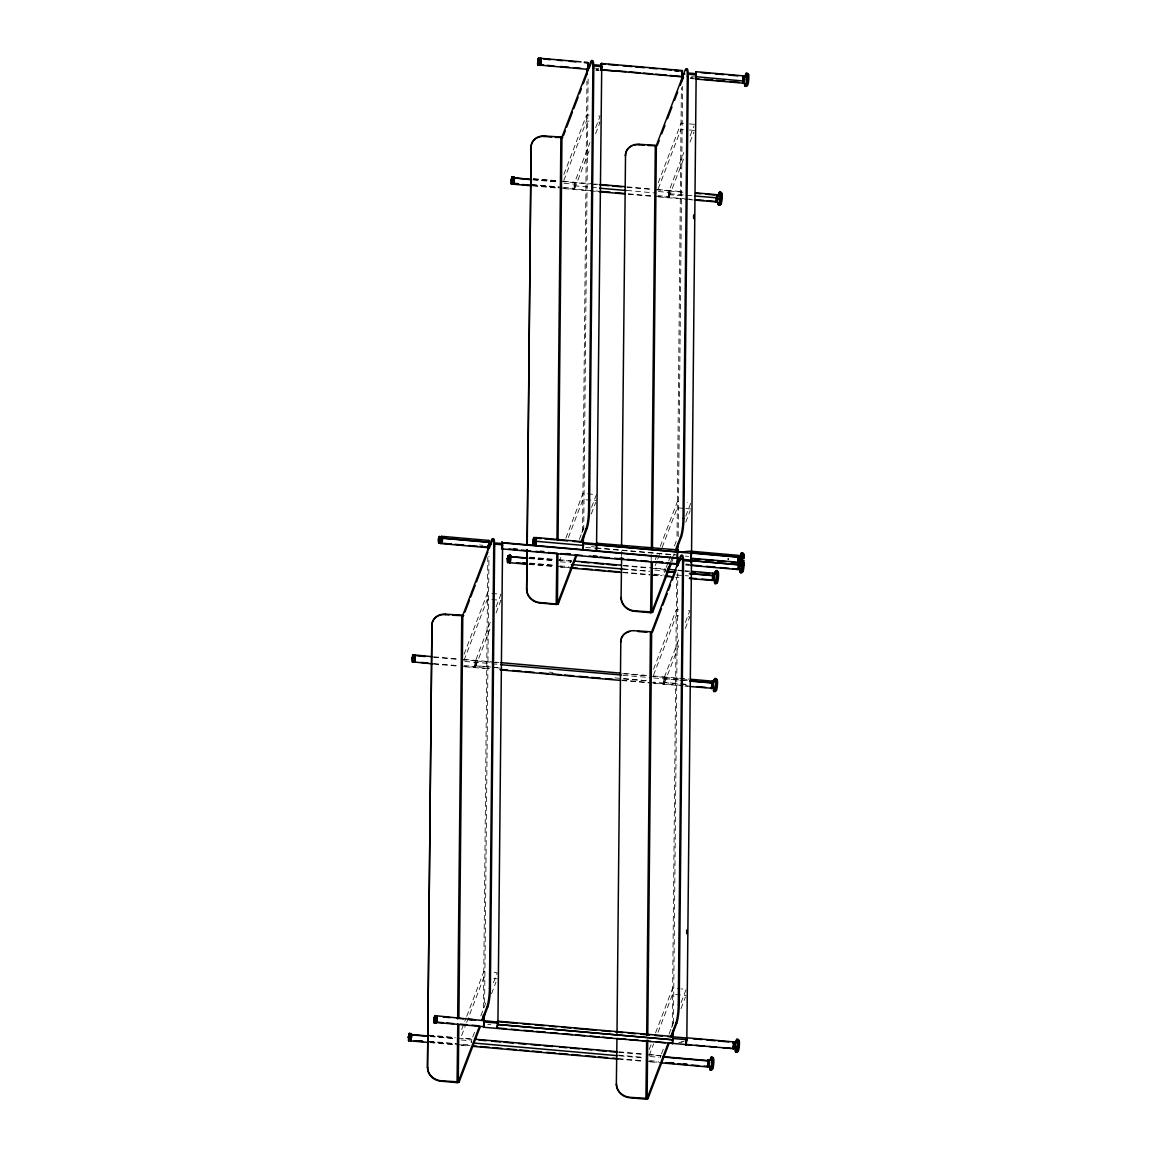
<?xml version="1.0" encoding="UTF-8"?>
<svg xmlns="http://www.w3.org/2000/svg" width="1157" height="1157" viewBox="0 0 1157 1157"><rect width="100%" height="100%" fill="white"/><g stroke="black" fill="none" stroke-linecap="round" stroke-linejoin="round"><path stroke-width="0.75" stroke-dasharray="5 3.75" d="M483.438 1007.819L487.806 557.529M484.624 1002.931L488.963 556.257M582.564 531.439L586.932 81.164M583.721 530.166L588.118 78.083M621.468 556.416L621.54 549.199M651.145 559.684L651.377 552.207M664.856 680.157L664.552 676.975L663.916 684.221L664.248 677.539L679.694 637.276M672.275 1026.158L676.628 577.676M677.033 536.11L681.386 87.628M673.446 1023.077L677.814 572.802M678.176 536.631L682.543 86.356M474.934 663.525C476.901 653.589 475.165 675.399 474.876 664.017M563.517 187.376L574.754 188.36L574.855 182.256L574.451 189.329L574.523 182.893L589.983 142.557M669.585 193.711L669.353 190.529L668.717 197.789L669.281 190.529L668.645 197.789L668.963 191.122L683.787 152.478M668.732 197.355L669.267 190.992L668.5 194.578M476.004 663.597C475.31 652.866 473.893 676.281 475.961 664.089M727.927 558.253L727.912 559.67M574.103 185.785L574.32 189.517L575.058 182.473M574.827 182.285L574.277 189.083L574.87 182.719L589.26 183.977M663.843 680.128L663.728 682.326L678.913 683.657M471.203 1042.558L471.449 1040.678M664.783 572.657L665.275 569.707L664.812 572.382M728.534 558.368L728.303 559.742M664.711 681.083L663.988 683.787M475.917 664.566L475.614 666.533L464.376 665.55M471.232 1042.24L471.42 1040.881M669.498 194.665L669.194 196.632L657.943 195.649M663.858 679.448L664.682 677.033L664.465 683.078L653.228 682.095M570.603 562.504L571.254 560.798L570.632 562.36M660.3 1057.223L660.965 1055.517L649.149 1054.475M660.3 1057.281L660.965 1055.517M563.864 174.461L586.613 114.89L593.353 115.483M563.806 180.55L586.556 120.979L589.925 121.268M595.681 127.66L600.093 116.076L595.045 115.628M574.754 188.36L589.925 148.631M595.609 133.749L600.035 122.165L596.665 121.861M464.073 654.298L487.459 593.064L500.952 594.25L495.89 607.483M464.015 660.387L487.401 599.152L500.894 600.338L495.832 613.572M490.206 622.379L475.672 660.445L476.048 662.411M658.29 182.748L681.039 123.163L687.779 123.756M475.614 666.533L490.149 628.468M658.232 188.822L680.981 129.251L687.721 129.844M690.107 135.933L693.896 125.997M669.194 196.632L684.351 156.918M690.049 142.022L693.838 132.086M565.874 538.106L582.94 493.432L596.419 494.618L591.372 507.851M559.496 560.74L560.755 557.443M568.347 537.571L582.882 499.52L596.361 500.692M579.368 539.292L581.262 534.332M581.884 532.668L584.415 526.059M591.314 513.939L595.739 502.355M461.672 1029.528L466.083 1017.943M466.719 1016.28L483.785 971.605L487.155 971.894M461.6 1035.602L466.025 1024.032M466.661 1022.369L483.727 977.694L487.097 977.983M474.529 1032.362L471.998 1038.986L461.99 1038.075M480.849 1015.817L485.897 1002.569M493.475 982.712L497.279 972.777L493.894 972.487M655.252 559.626L657.769 553.003M660.3 546.379L677.366 501.704L680.735 501.993M491.523 993.762L495.948 982.177M655.18 565.715L657.089 560.74M657.711 559.091L661.5 549.156M662.137 547.507L677.308 507.793L684.047 508.386M666.201 567.422L668.11 562.461M668.732 560.812L671.262 554.189M674.43 545.916L676.946 539.292M685.797 516.123L690.859 502.89L687.475 502.586M670.568 561.926L672.463 556.965M685.739 522.212L690.165 510.627M672.26 558.498L674.169 553.48M671.884 561.912L673.793 556.907M653.56 669.18L676.31 609.609L683.064 610.202M653.503 675.269L676.252 615.698L683.006 616.291M685.378 622.379L689.803 610.795L684.742 610.346M664.465 683.078L679.636 643.35M685.32 628.468L689.746 616.883L684.684 616.435M649.265 1049.385L651.16 1044.409M655.585 1032.825L672.636 988.15L679.39 988.743M649.207 1055.459L653.618 1043.874M658.044 1032.29L672.579 994.239L686.072 995.41M661.486 1053.868L664.017 1047.244M669.064 1034.011L670.959 1029.05M671.595 1027.387L674.126 1020.778M681.083 1002.569L686.13 989.336L681.068 988.888M681.01 1008.658L685.436 997.074M490.062 662.166L475.773 660.922L474.92 666.663L474.876 665.608L490.814 667.01M491.855 662.325L499 662.947M621.859 680.056L648.658 682.399M618.243 1058.612L643.321 1060.795M595.465 68.263L598.834 68.567M691.582 76.68L694.952 76.984M596.057 69.333L598.299 69.536M690.483 77.62L692.725 77.808M596.622 69.912L598.863 70.114M691.047 78.184L693.303 78.387M595.768 70.259L599.138 70.548M690.194 78.531L693.578 78.835M689.471 123.9L694.533 124.349M689.413 129.989L694.475 130.437M533.449 178.641L557.934 180.781M563.575 181.287L592.818 183.862M594.611 184.021L598.212 184.339M626.993 186.855L652.172 189.068M657.552 189.502L683.353 191.787M533.391 179.089L557.862 181.23M561.116 181.461L574.61 182.632M591.053 184.137L598.241 184.773M627.022 187.289L652.201 189.502M655.542 189.734L669.035 190.919M669.267 190.992L683.266 192.221M533.015 179.523L558.31 181.736M532.943 179.856L558.238 182.068M563.965 183.254L575.203 184.238M658.391 191.527L669.628 192.51M669.513 193.769L693.188 195.779M574.046 185.756L598.748 187.94M626.834 190.384L656.048 193.132M668.428 194.636L683.671 195.909M531.902 184.556L560.567 187.072M531.815 184.889L558.802 187.26M532.827 185.453L559.062 187.752M561.058 187.955L599.471 191.295M628.237 193.812L651.622 195.866M655.484 196.227L684.467 198.744M686.217 198.888L693.217 199.51M532.755 185.901L558.99 188.201M564.095 188.62L599.5 191.729M628.28 194.246L655.267 196.618M658.535 196.892L687.88 199.481M689.63 199.64L693.115 199.944M685.739 508.53L690.787 508.964M591.415 546.639L594.423 546.899M595.942 547.883L676.888 554.97M595.869 548.085L675.052 555.027M585.746 547.377L595.869 548.273M685.233 556.098L688.603 556.401M479.533 544.99L482.903 545.294M685.754 564.052L690.252 564.457M686.332 564.63L688.574 564.833M685.479 564.978L690.541 565.426L687.099 565.093M529.689 557.168L554.174 559.308M559.453 559.757L571.153 560.798M623.305 565.383L652.085 567.899M655.556 568.188L665.68 569.07M677.93 570.141L683.165 570.603M684.915 570.763L690.165 571.211M529.732 557.616L554.217 559.757M557.443 559.988L570.936 561.174M623.348 565.816L648.527 568.015M651.868 568.261L665.362 569.446M677.843 570.589L683.093 571.037M684.828 571.196L688.328 571.5M529.356 558.195L554.651 560.407M529.27 558.513L554.565 560.726M560.292 561.796L569.273 562.577M654.717 570.068L663.713 570.849M623.146 568.926L649.612 571.254M622.466 569.013L648.86 571.327M676.512 575.029L688.386 575.897M529.892 563.097L553.509 565.166M529.819 563.401L553.422 565.469M559.843 565.903L568.839 566.699M654.269 574.176L663.265 574.971M529.125 563.965L553.61 566.106M557.37 566.482L569.186 567.523M622.77 572.18L649.757 574.537M651.81 574.754L661.92 575.651M529.168 564.414L553.653 566.554M560.422 567.161L570.546 568.044M622.813 572.614L649.786 574.971M653.17 575.289L661.602 576.027M675.457 577.242L678.957 577.545M433.687 656.814L458.982 659.042M463.971 659.389L493.562 662.006M495.355 662.166L498.927 662.484M624.202 673.461L651.029 675.804M653.286 676.006L689.124 679.13M433.644 657.263L458.939 659.476M461.961 659.635L475.455 660.806M622.466 673.764L647.558 675.963M650.827 676.18L664.306 677.351M664.566 677.423L689.051 679.564M664.913 678.624L688.516 680.692M464.81 661.428L490.221 663.525M491.913 663.901L499.072 664.306M623.001 675.384L651.42 677.655M653.662 677.973L688.429 680.938M492.593 667.155L499.665 667.777M549.271 672.13L552.815 672.434M614.815 677.872L621.902 678.494M623.666 678.638L648.47 680.822M680.591 683.801L687.345 684.394M474.789 665.825L494.285 667.531M496.049 667.69L499.593 668.008M623.594 678.87L650.162 681.198M663.655 682.572L687.258 684.64M433.687 663.612L458.186 665.68M461.903 666.114L489.411 668.457M650.755 682.673L688.473 685.927M433.644 664.06L458.129 666.128M464.955 666.794L489.498 668.92M621.916 680.533L650.538 683.035M653.806 683.339L683.151 685.913M684.901 686.058L688.401 686.361M493.837 978.576L497.221 978.865M487.777 1024.422L490.77 1024.683M681.126 1041.358L684.12 1041.618M678.826 1042.399L682.196 1042.688M428.871 1035.168L455.091 1037.467M618.85 1051.829L643.899 1054.027M458.288 1038.162L471.781 1039.348M647.153 1054.707L660.633 1055.893M428.799 1035.631L455.034 1037.916M618.735 1052.292L643.755 1054.49M430.187 1036.151L455.482 1038.379M430.115 1036.498L455.41 1038.711M461.137 1039.969L470.132 1040.75M649.988 1056.515L658.984 1057.296M618.257 1055.126L643.118 1057.339M619.226 1055.777L644.087 1058.004M429.073 1041.3L457.738 1043.816M462.945 1044.279L469.684 1044.872M649.554 1060.622L658.55 1061.417M429.001 1041.647L455.974 1044.004M430.014 1042.139L456.234 1044.438M458.23 1044.655L470.031 1045.697M647.081 1061.2L657.205 1062.083M429.941 1042.602L456.176 1044.887M461.281 1045.335L468.021 1045.928M618.127 1059.074L643.176 1061.258M650.133 1061.88L660.257 1062.762"/><path stroke-width="1.5" d="M428.423 1036.354L411.559 1034.879L411.227 1033.693L410.706 1040.91L411.154 1033.722M536.154 542.257C537.05 530.701 534.896 551.556 536.327 541.302M742.418 557.79L742.432 556.56M412.094 658.275L412.123 659.027L413.063 654.848L412.398 662.296L412.789 654.992L412.181 658.839L412.008 658.044M739.829 560.668L739.771 555.953L739.005 562.345L691.018 558.267M742.432 557.153L742.418 555.635M415.146 655.195L414.51 661.847L414.785 654.978L432.009 656.67M434.989 1020.922L434.931 1015.571L434.801 1020.59L436.956 1020.807L436.406 1023.092L436.71 1015.73L436.189 1023.005L437.158 1018.782L436.507 1016.453M533.131 543.023L534.1 537.383L533.681 544.614M411.487 1037.598L411.27 1033.606L409.245 1033.447L408.667 1040.808L410.793 1040.722L411.545 1036.325M437.172 1017.582L437.129 1016.829L437.129 1018.753M739.395 568.882L739.525 563.719A4.382 3.833 20.9 0 0 739.742 562.88L740.48 558.947A3.775 1.099 -79.8 0 0 740.639 557.081C740.697 554.015 745.513 554.174 744.153 557.558A43.908 6.537 -85 0 1 744.153 558.455M743.416 558.195L743.387 554.883A6.609 0.983 -85 0 0 742.273 553.697M507.706 558.093C509.268 550.616 506.448 562.403 507.677 558.368C506.723 574.349 511.018 540.073 509.933 562.721L527.418 564.254M514.026 181.432L513.419 184.122L514.098 176.934L513.65 184.18L511.38 184.079L512.204 176.688L511.553 184.137L511.22 179.422M536.298 539.712L536.024 538.164L535.185 545.005L536.11 539.104L534.23 539.003L533.391 544.557M738.036 562.418L738.47 555.389L691.279 551.253L690.845 558.253L691.51 554.348M733.784 1042.356L733.495 1048.401M738.108 555.967L738.325 561.507M480.227 1026.794L459.17 1081.94A1.822 0.839 0.6 0 1 457.058 1082.605L440.86 1081.188A13.696 12.004 20.9 0 1 427.497 1067.839L431.937 625.185A13.696 12.004 20.9 0 1 445.546 614.193L462.8 615.278L491.508 540.088L492.405 540.174A13.696 2.039 -85 0 1 494.646 546.176L490.351 988.411A13.696 2.039 -85 0 1 487.878 1006.749L482.773 1020.112M427.497 1067.839L431.937 625.185M434.801 1020.59L434.28 1023.034L434.526 1016.41M457.782 1023.873L457.058 1082.605M457.666 1018.984L461.744 615.611L452.589 615.235M458.808 1025.304L458.259 1081.867L441.019 1080.783A13.696 12.004 20.9 0 1 427.656 1067.419M458.881 1018.232L462.8 615.278L463.697 615.365M459.199 1078.411L459.17 1081.94L458.259 1081.867L479.316 1026.722M483.308 1020.431L483.366 1015.022M487.878 550.327L487.892 545.236M733.422 1048.618L483.539 1027.257L484.523 1013.734M489.049 547.247L489.136 541.982M481.876 1020.04L486.981 1006.677A13.696 2.039 -85 0 0 489.454 988.338L493.735 546.104A13.696 2.039 -85 0 0 491.508 540.088M496.787 1027.893L497.915 1024.466L502.572 544.831L493.576 544.036M576.822 555.317L558.31 603.766A1.822 0.839 0.6 0 1 556.199 604.431L540.015 603.014A13.696 12.004 20.9 0 1 526.637 589.665L527.028 549.951M527.086 544.528L531.092 147.011A13.696 12.004 20.9 0 1 544.701 136.02L561.94 137.105L590.663 61.914L591.56 62.001A13.696 2.039 -85 0 1 593.787 68.003L589.506 510.237A13.696 2.039 -85 0 1 587.033 528.575L581.928 541.939M526.637 589.665L527.187 549.532M527.245 544.123L531.092 147.011M556.864 552.771L556.199 604.431L557.414 603.694L575.926 555.23M556.98 540.391L560.885 137.437L555.331 137.379M557.891 554.203L557.414 603.694L558.31 603.766L558.354 600.237M558.036 540.059L561.94 137.105L562.837 137.191A1.822 0.839 0.6 0 1 560.726 137.857M587.004 73.961L587.062 68.552C587.337 72.819 589.448 60.916 587.554 63.042M535.604 538.453L535.792 537.513L583.316 541.794L582.824 548.982L583.678 535.575M588.175 70.881L587.626 62.811M581.031 541.866L586.122 528.503A13.696 2.039 -85 0 0 588.595 510.165L592.89 67.93A13.696 2.039 -85 0 0 590.663 61.914M596.506 549.749L601.727 66.658L592.731 65.862M669.079 1043.339L648.021 1098.485A1.822 0.839 0.6 0 1 645.91 1099.15L629.726 1097.733A13.696 12.004 20.9 0 1 616.348 1084.384L616.941 1038.841M616.999 1033.432L620.803 641.73A13.696 12.004 20.9 0 1 634.412 630.739L651.651 631.823L680.359 556.633L681.256 556.719M671.248 563.589L652.75 612.039A1.822 0.839 0.6 0 1 650.624 612.704L634.441 611.286A13.696 12.004 20.9 0 1 621.078 597.938L621.613 557.819M621.584 545.583L625.518 155.284A13.696 12.004 20.9 0 1 639.127 144.292L656.366 145.392L685.089 70.201A13.696 2.039 -85 0 1 687.316 76.203L683.035 518.437A13.696 2.039 -85 0 1 680.562 536.776L675.457 550.139M646.633 1040.418L645.91 1099.15M646.691 1035.11L650.436 632.575M651.29 561.044L650.624 612.704M651.405 548.664L655.31 145.71L647.963 145.493M647.689 1040.085L647.125 1098.412L629.885 1097.328A13.696 12.004 20.9 0 1 616.507 1083.964L616.348 1084.384M647.746 1034.777L651.651 631.823M652.331 562.476L651.839 611.966L634.6 610.882A13.696 12.004 20.9 0 1 621.222 597.518L621.078 597.938M652.461 548.346L656.366 145.392M672.174 1036.976L672.203 1033.375M676.729 566.872L676.758 563.054M676.888 550.53L676.917 546.928M681.43 82.234L682.471 70.563L601.524 63.461L601.018 64.373M673.374 1030.294L672.391 1043.802L673.099 1036.556L497.597 1021.168L497.163 1022.296M677.886 565.599L677.944 560.19L680.186 560.393M596.564 543.269L677.727 549.908L677.308 556.98L678.103 543.848M682.616 79.153L682.659 73.744L684.915 73.947M670.727 1036.585L675.833 1023.222A13.696 2.039 -85 0 0 678.306 1004.883L682.601 562.649A13.696 2.039 -85 0 0 680.359 556.633M671.624 1036.658L676.729 1023.294A13.696 2.039 -85 0 0 679.202 1004.956L683.498 562.721A13.696 2.039 -85 0 0 681.675 555.837M676.353 550.226L681.459 536.848A13.696 2.039 -85 0 0 683.932 518.524L688.227 76.275A13.696 2.039 -85 0 0 685.985 70.273M686.665 933.685L686.708 930.083M693.607 218.499L693.65 214.898M672.781 1036.817L686.708 1038.017L686.043 1044.858L686.824 1039.695L691.481 559.713M690.903 557.717L691.467 553.089L738.687 557.226L738.368 560.841M691.539 553.711L696.152 74.93L689.413 74.337M712.394 579.917L712.886 573.207L691.915 571.37M738.036 562.866L738.672 569.634L740.538 561.015A7.781 3.558 0.5 0 1 741.145 560.422L741.55 560.133A14.13 6.479 0.6 0 1 742.187 559.742L742.187 559.106M436.97 1017.654L437.071 1019.505M538.077 59.889L538.077 65.298L538.743 63.505M699.884 559.366L691.134 558.6L691.394 560.726L738.614 564.862L738.542 563.141M711.945 685.696C710.427 697.295 713.016 671.234 711.989 685.32M745.513 85.792L744.24 83.81A24.21 21.867 -13.5 0 1 743.994 82.74C744.746 81.771 745.253 74.294 743.561 76.868M744.139 560.595L742.187 559.742M415.045 656.93C415.464 651.044 413.96 666.938 414.756 660.358M540.782 62.637L540.753 58.226L540.521 63.216M691.322 562.562L691.091 558.18M743.416 78.054L743.17 75.87L742.722 82.827M738.238 568.477C737.313 571.934 740.032 561.188 738.036 562.852M740.118 570.893A6.624 0.983 -85 0 0 741.174 572.021A6.624 0.983 -85 0 0 742.288 564.992L742.389 561.319M748.637 74.771L746.713 73.817L745.513 75.523A24.21 21.867 -13.5 0 0 744.703 77.027M411.559 1035.804L411.328 1034.141L411.27 1037.496M439.559 536.443C448.106 539.379 435.162 550.154 439.168 536.877C440.586 534.852 439.848 542.127 439.11 543.342C437.013 536.443 441.96 532.394 438.604 543.096M441.338 537.036L440.701 543.631L441.453 536.342L441.815 538.222L489.049 542.373L488.818 540.42L489.107 543.342L488.196 547.695L440.918 543.53M739.265 563.821L739.988 561.709M533.131 542.792L533.319 540.145M434.049 1018.811L434.005 1019.794L434.15 1018.97M533.29 540.565L533.175 541.606L533.869 537.542L534.23 539.003M712.943 578.138L712.698 573.322M742.36 562.953L742.375 562.62A41.045 6.103 -85 0 0 742.389 561.637M415.218 657.74L415.218 656.279M743.401 78.401L743.156 81.004L695.892 76.68L696.066 72.645M743.344 77.866L743.112 80.816M501.979 542.112L502.095 548.085M672.593 1037.41L673.157 1036.643L673.287 1039.839L497.843 1024.509L497.655 1021.154L496.888 1028.269M538.555 63.172L538.757 57.85L537.904 65.11L538.121 59.643M601.727 66.658L601.119 70.317L601.466 63.433L601.409 69.189M596.65 543.11L596.419 549.98M677.525 557.096L677.467 563.445M743.329 77.259L743.054 75.856L695.878 71.705L695.907 77.042M511.278 180.868L511.394 180.13M507.533 559.062L507.663 558.339L507.533 559.25M696.181 74.482L695.747 71.821M414.625 661.804L415.189 656.048M412.051 658.883L412.181 657.971L412.094 659.056M408.479 1036.542L408.45 1037.569L409.376 1033.375L408.783 1040.808L408.508 1036.513L408.493 1037.453M510.266 561.622L510.497 555.577L509.933 562.721M510.685 558.267L510.382 555.505L509.687 558.643M438.734 539.176L438.705 539.697A15.07 5.64 8.5 0 1 438.648 538.323M441.786 539.104L441.685 536.906L441.511 540.16M716.733 197.905L716.588 195.215M514.171 179.798C514.475 173.825 514.547 185.915 513.274 183.269M716.487 200.378L716.805 195.547M713.045 576.446L713.088 575.694L689.485 573.626M541.057 60.54L539.871 65.457L540.811 62.709M740.061 558.455L739.627 561.478L739.699 560.162M740.509 565.223L740.538 564.529A3.789 1.128 -80.8 0 0 740.523 563.589L740.408 562.996A3.818 1.056 -82.1 0 1 740.552 564.529L739.453 567.885M739.844 565.599L739.497 567.566M704.034 1066.147L707.534 1066.45L708.344 1060.969L662.816 1056.977M742.216 570.965A5.684 0.853 -85 0 0 743.141 571.153A5.684 0.853 -85 0 0 744.023 565.325L744.096 563.387A38.109 5.669 -85 0 0 744.11 562.128M415.204 657.928L415.132 659.042M507.59 559.453C506.028 563.416 511.38 563.907 510.382 559.641M716.429 200.682L715.865 201.94L716.762 195.2M713.218 684.394L712.871 686.766A24.21 19.944 17.6 0 0 713.623 688.748L714.621 690.541L716.588 689.948M415.016 657.957L414.813 661.153M744.515 79.211L744.125 81.626M708.388 1062.994L708.185 1059.653L707.549 1066.899L661.992 1062.921M436.912 1018.941L436.883 1020.807M441.743 539.654L441.395 542.286M491.335 543.848L489.078 543.645L488.254 547.666L487.878 545.699M684.684 560.783L691.438 561.376L691.264 562.967M514.344 180.564L513.983 182.893M717.89 198.57L717.557 200.436M510.411 559.366L510.439 555.881L509.774 558.484M514.084 180.897L514.359 177.961L531.251 179.711M408.464 1040.62L409.173 1033.534M708.359 1063.384L707.592 1066.884L707.245 1066.161M511.235 183.876L511.973 176.833L514.344 177.715M437.086 1019.679L436.984 1020.633M489.078 543.645L488.138 547.666M502.572 544.831L501.675 548.881L677.062 564.24L677.756 556.994M510.656 559.265L510.411 560.971M682.659 73.744L681.719 77.779L682.037 77.071M696.124 75.292L695.95 76.868M696.008 76.391L696.152 74.93M677.944 560.19L677.293 563.936M691.293 562.823L691.438 561.376M732.902 1048.792L733.784 1041.864L734.044 1043.31M739.8 559.366L739.482 560.914M540.623 62.391L540.724 58.747M507.648 562.461L508.357 555.317M412.08 659.042L412.225 658.507A15.07 5.771 1.4 0 1 413.063 657.205M734.695 1048.531L734.637 1041.922L734.145 1042.992M411.241 1037.757L410.88 1040.345M734.767 1047.577L735.114 1043.686M744.125 555.577L744.139 555.461A5.684 0.853 -85 0 0 743.373 554.073M507.46 558.238A15.07 2.574 6.5 0 0 507.663 558.874L507.677 558.339M740.567 558.267L740.046 561.434M713.059 577.141L712.264 580.467L712.886 578.486M713.146 1067.636L711.208 1068.085L710.123 1066.609A24.21 16.299 12.9 0 1 709.284 1064.961C709.516 1058.597 710.065 1064.136 707.997 1065.785M709.386 1061.128L709.415 1060.217L708.735 1066.32M411.212 1038.031L410.475 1040.967M540.84 62.521L540.348 64.705L540.738 63.678M434.063 1017.741L434.077 1022.831L434.728 1021.067M509.832 558.108L510.468 555.967L510.7 556.777L527.592 558.368M509.687 557.891L510.57 555.49M711.324 682.153L713.305 682.023L712.611 688.025L712.77 681.213L712.264 682.08M436.941 1021.356L436.999 1015.86L497.944 1022.123L497.785 1021.284L497.221 1022.05M739.121 562.345L739.67 561.347M535.807 543.978L536.269 541.302L583.547 545.439L583.041 548.056M537.962 61.191L537.86 61.523A15.07 12.264 -7.1 0 0 537.615 64.459M436.681 1021.081L436.522 1021.978M717.427 582.578L715.431 583.244L714.505 581.277A24.21 22.258 25.6 0 1 713.826 579.078L714.173 574.769M536.024 542.966L535.879 543.718A4.585 3.673 16.7 0 1 535.749 544.209L535.879 543.718M743.156 81.004L742.664 82.957M441.309 541.722L440.817 543.457M537.918 59.716L538.627 57.937L538.164 59.412M716.631 201.766L717.542 194.839L718.063 198.151L716.993 201.998L694.865 200.103M720.883 204.384L718.859 205.107L718.005 203.025A24.21 23.704 51.3 0 1 717.412 200.682M539.957 59.571L540.464 57.98L540.145 59.817M738.773 557.009L739.366 555.461L739.294 557.096M539.856 59.557L540.348 58.038L540.912 58.819A4.585 3.731 -7.1 0 1 540.941 59.195L540.984 60.251M540.117 59.513L540.811 58.139L540.305 64.315M533.305 540.637L533.232 541.49M716.906 196.01L717.47 194.766L695.603 192.857M733.162 1043.281L733.726 1041.835L733.205 1043.064M510.367 561.203L509.861 562.649L509.586 561.637M717.427 196.198L717.673 195.331M713.276 574.335L713.797 573.279L712.972 580.351M601.322 69.565L601.076 70.418M738.296 561.608L738.05 562.403M436.175 1022.224L436.796 1021.645M483.886 1026.273L484.176 1019.982L483.612 1027.228M711.324 682.196L711.454 681.675M739.554 561.709L739.598 561.535A4.382 3.833 21 0 1 739.742 562.36L738.86 563.184M540.608 64.315L540.073 65.371M707.708 1060.506L707.78 1060.246M713.797 574.494C714.852 572.686 715.069 581.291 712.452 580.236M513.448 177.628L513.824 176.819L513.477 177.556M709.198 1065.264L708.474 1066.971L708.142 1066.233M601.047 64.213L601.394 63.461M672.607 1037.323L673.099 1036.556M535.633 538.352L536.212 537.745L536.11 538.887M734.709 1043.021L733.827 1048.936M601.09 69.984L625.908 71.589M712.871 687.533L711.83 687.837M537.774 61.784L537.86 61.09M695.27 78.98L742.49 83.116C744.067 84.259 745.527 76.521 743.3 76.174M530.933 147.431A13.696 12.004 20.9 0 1 544.542 136.439L544.701 136.02M563.488 135.514L565.397 130.51M566.67 127.169L572.411 112.128M573.684 108.787L578.153 97.087M579.44 93.746L581.349 88.727M583.258 83.723L587.091 73.701M589 68.682L591.56 62.001M431.778 625.604A13.696 12.004 20.9 0 1 445.387 614.613L445.546 614.193M625.518 155.284L625.358 155.703A13.696 12.004 20.9 0 1 632.214 145.753M634.354 145.044A13.696 12.004 20.9 0 1 638.968 144.712L639.127 144.292M464.969 612.024L469.438 600.324M470.711 596.983L475.18 585.283M476.453 581.942L487.936 551.875M489.209 548.534L492.405 540.174M682.08 71.025L681.806 77.794L681.502 76.969M657.277 145.464L659.186 140.445M661.732 133.764L664.928 125.419M667.488 118.723L671.942 107.037M674.502 100.355L677.684 91.996M680.244 85.314L683.425 76.955M540.015 603.014L540.174 602.609A13.696 12.004 20.9 0 1 526.797 589.246M620.803 641.73L620.644 642.149A13.696 12.004 20.9 0 1 629.625 631.491M666.779 571.862L668.674 566.887M670.351 563.502L651.839 611.966L652.75 612.039M652.548 631.91L661.486 608.51M662.759 605.169L667.227 593.483M668.5 590.142L670.409 585.124M672.333 580.105L676.165 570.083L667.43 569.23M678.074 565.079L680.62 558.383M668.182 1043.267L647.125 1098.412L648.021 1098.485M744.038 565.296L742.114 564.992L742.143 562.62A42.693 6.421 -85 0 0 742.201 561.55M540.55 58.747L540.276 59.586L540.652 58.645M535.807 538.511L536.053 537.73M739.511 556.3L738.166 555.779M412.528 655.354L414.77 655.455M434.121 1019.491L434.063 1019.259A15.07 13.942 -16.5 0 0 433.889 1022.6M733.292 1048.531L733.957 1043.571M537.774 61.697L537.788 61.523A15.07 12.264 -7.1 0 1 538.728 58.645M540.073 65.327L543.718 65.052M583.316 541.809L583.591 542.647L597.099 543.949L596.781 542.807M711.526 681.878L712.047 683.006L690.122 681.097M709.675 1060.318L711.15 1059.045M513.404 184.137L513.216 183.544M497.597 1021.168L497.12 1022.47L497.684 1021.645L517.338 1023.367M414.539 662.05L432.834 663.901M509.687 562.62L509.499 561.68M502.066 541.895L501.921 548.577M484.089 1020.011C483.192 1022.123 484.219 1018.999 484.45 1020.951M540.565 63.866L538.612 63.722M438.633 539.769L438.662 539.509M511.944 176.833L511.235 180.217A15.07 1.678 6 0 0 512.088 180.839M434.063 1019.259L434.15 1019.23A15.07 13.942 -16.5 0 1 434.844 1015.962M533.464 538.164A15.07 12.091 16.7 0 0 533.247 541.071L533.16 540.854M507.547 558.845L507.706 558.86A15.07 2.574 6.5 0 0 508.4 559.569M737.457 568.506L737.79 569.548L737.486 568.738M735.057 1046.058A24.21 4.483 6.6 0 0 736.098 1046.579L739.193 1047.099A5.684 0.853 -85 0 0 738.773 1040.345M411.834 659.88A15.07 5.771 1.4 0 1 412.181 658.521L412.225 658.463M735.172 1046.261L733.885 1046.203M672.824 1037.135L667.676 1036.542M596.737 543.009L597.099 543.949M677.669 550.11L678.045 551.05C680.273 553.523 692.161 549.546 691.524 552.236M533.29 541.129L533.29 541.057A15.07 12.091 16.7 0 0 533.579 544.007M438.648 539.552L438.807 539.668A15.07 5.64 8.5 0 0 439.4 541.114M740.075 565.527L741.435 565.137A14.13 2.719 3.3 0 1 742.071 564.992A6.494 0.969 -85 0 1 741.001 571.833A6.494 0.969 -85 0 1 739.945 570.98M740.321 565.44L740.017 564.573M513.52 184.209L531.005 185.742M740.899 565.267L741.507 562.895A42.809 6.378 -85 0 0 741.521 561.969M712.191 580.452L689.456 578.471M511.264 179.986L511.351 180.579M712.423 687.88L711.526 687.793M690.15 686.52L711.02 688.184M589.419 556.098L596.578 556.734M600.165 557.038L609.117 557.819M614.483 558.296L623.435 559.077M627.022 559.381L635.974 560.162M641.34 560.639L648.499 561.261M653.879 561.723L662.831 562.504M666.418 562.823L675.37 563.604M564.674 675.052L573.612 675.833M578.977 676.31L587.901 677.091M591.473 677.409L600.411 678.19M605.776 678.653L612.921 679.275M479.128 1040.056L486.287 1040.693M491.667 1041.155L500.619 1041.936M504.206 1042.255L513.173 1043.036M518.538 1043.513L525.712 1044.135M531.077 1044.597L540.044 1045.378M543.631 1045.697L552.583 1046.478M559.12 1053.448L568.073 1054.229M571.659 1054.533L580.612 1055.329M585.992 1055.791L594.944 1056.572M598.531 1056.891L607.483 1057.672M612.863 1058.134L616.45 1058.453M540.565 58.327L581.031 61.871M584.401 62.16L587.77 62.464M601.365 63.91L604.966 64.228M608.568 64.532L617.563 65.327M622.958 65.804L631.953 66.585M635.54 66.904L644.536 67.684M649.93 68.162L657.133 68.798M662.527 69.261L671.523 70.056M675.11 70.375L682.312 70.996M701.128 72.631L709.877 73.397M715.113 73.86L723.863 74.627M729.112 75.089L737.848 75.856M543.92 59.05L550.66 59.643M557.399 60.222L562.461 60.67M569.215 61.263L575.955 61.856M584.386 62.594L587.756 62.883M674.921 70.852L678.436 71.156M595.031 64.835L601.77 65.414M689.456 73.108L696.21 73.701M592.89 67.93L593.787 68.003M687.316 76.203L688.227 76.275M629.422 71.908L639.98 72.833M643.494 73.137L652.288 73.903M655.817 74.207L666.374 75.133M669.889 75.451L680.446 76.376M601.278 69.767L682.225 76.868M547.087 65.342L553.841 65.935M560.581 66.528L569.013 67.265M574.074 67.713L580.814 68.306M695.27 78.517L698.77 78.835M704.02 79.283L712.755 80.05M716.255 80.368L725.005 81.135M730.241 81.583L738.99 82.349M540.333 65.182L587.554 69.319M544.542 136.439L551.744 137.061M638.968 144.712L644.362 145.189M600.006 184.498L625.185 186.696M600.049 184.932L609.045 185.713M612.632 186.031L621.627 186.827M695.502 193.291L700.752 193.754M706.001 194.217L714.737 194.983M514.475 177.903L531.338 179.378M694.807 195.981L716.805 197.847M599.673 188.186L626.139 190.515M514.952 183.413L518.336 183.717M513.592 183.761L518.842 184.223M522.328 184.527L531.077 185.294M601.264 191.455L610.26 192.236M615.654 192.713L624.65 193.494M694.967 199.655L703.702 200.421M707.202 200.725L715.952 201.492M599.5 191.729L624.679 193.928M588.595 510.165L589.506 510.237M683.035 518.437L683.932 518.524M586.122 528.503L587.033 528.575M680.562 536.776L681.459 536.848M536.226 538.207L541.36 538.598M544.86 538.902L555.36 539.813M558.845 540.117L567.595 540.883M572.845 541.346L581.581 542.112M691.553 552.844L738.759 556.98M597.128 544.802L678.06 551.889M583.634 543.804L691.553 553.263M441.67 536.313L488.876 540.449M705.134 559.829L713.869 560.595M717.369 560.899L726.104 561.666M731.354 562.128L739.439 563.199M502.601 542.633L677.973 557.992M441.916 538.005L489.136 542.141M495.876 543.009L502.63 543.588M677.988 558.961L691.481 560.133M691.467 560.567L738.687 564.703M493.735 546.104L494.646 546.176M682.601 562.649L683.498 562.721M513.795 548.939L517.338 549.242M540.362 551.267L543.906 551.571M566.93 553.581L570.473 553.899M593.512 555.91L597.041 556.228M620.08 558.238L623.623 558.556M659.042 561.651L662.585 561.969M442.741 543.255L451.49 544.021M454.99 544.325L463.726 545.092M468.975 545.554L477.725 546.321M481.211 546.625L488.211 547.232M508.935 549.025L516.094 549.647M521.46 550.125L530.398 550.906M535.763 551.383L542.922 552.019M548.288 552.482L555.432 553.118M560.798 553.581L569.75 554.377M575.101 554.839L582.26 555.476M692.32 565.122L701.07 565.889M706.305 566.337L715.055 567.104M720.305 567.566L729.04 568.333M732.54 568.637L737.79 569.099M738.036 569.172L738.947 568.796M690.483 565.397L737.703 569.533M574.74 561.116L621.511 565.223M581.985 562.186L589.173 562.808M594.568 563.285L603.564 564.081M607.165 564.385L616.146 565.18M691.828 571.804L695.328 572.122M700.578 572.57L709.313 573.337M713.088 573.467L713.97 573.973M510.801 556.575L527.664 558.05M674.386 572.137L667.632 571.544L674.3 572.296M689.558 573.467L713.16 575.535M571.37 564.529L622.466 569.013M523.08 562.823L526.449 563.112M516.875 562.895L525.625 563.661M570.603 567.61L577.806 568.232M583.2 568.709L592.196 569.49M595.797 569.808L604.778 570.603M608.38 570.907L619.169 571.862M665.058 575.882L670.308 576.345M689.543 578.023L696.528 578.63M701.778 579.093L710.528 579.859M570.647 568.044L621.005 572.455M666.721 576.475L671.971 576.938M540.174 602.609L556.358 604.026M445.387 614.613L448.988 614.917M637.854 631.462L646.835 632.257M500.721 662.643L620.615 673.143M690.874 679.275L711.859 681.126M416.78 655.788L425.212 656.525M690.194 680.851L712.119 682.76M500.779 664.682L621.309 675.008M421.09 662.426L427.83 663.019M500.171 669.397L507.33 670.033M512.71 670.496L521.677 671.291M525.249 671.595L534.216 672.391M539.596 672.853L548.548 673.649M552.135 673.952L561.102 674.748M697.223 686.694L705.958 687.46M500.229 669.86L620.123 680.374M489.454 988.338L490.351 988.411M678.306 1004.883L679.202 1004.956M486.981 1006.677L487.878 1006.749M675.833 1023.222L676.729 1023.294M733.827 1041.922L686.607 1037.786L686.795 1038.668M443.348 1017.032L450.087 1017.625M456.827 1018.218L463.581 1018.811M468.643 1019.245L475.382 1019.838M522.704 1023.829L529.848 1024.466M535.214 1024.928L544.152 1025.709M549.503 1026.187L556.662 1026.809M562.013 1027.271L570.951 1028.052M574.537 1028.371L583.461 1029.152M585.254 1029.311L596 1030.251M601.38 1030.728L610.332 1031.509M615.712 1031.986L622.885 1032.608M628.251 1033.085L635.424 1033.707M640.79 1034.184L649.757 1034.965M655.122 1035.443L662.296 1036.065M693.303 1038.812L701.735 1039.55M706.797 1039.998L715.228 1040.736M718.598 1041.025L728.722 1041.922M468.643 1019.621L472.013 1019.924M484.479 1021.978L497.973 1023.15M673.331 1038.523L686.824 1039.695M497.915 1024.466L673.287 1039.839M436.666 1022.137L443.42 1022.73M446.79 1023.019L453.53 1023.612M460.284 1024.205L467.023 1024.798M472.085 1025.247L478.824 1025.825M436.681 1022.513L483.886 1026.649M497.004 1027.951L505.971 1028.732M511.336 1029.209L518.51 1029.831M523.875 1030.309L532.842 1031.089M536.429 1031.408L545.381 1032.189M550.761 1032.666L557.92 1033.288M563.3 1033.765L572.252 1034.546M575.839 1034.864L584.791 1035.645M590.157 1036.122L599.095 1036.903M602.667 1037.222L611.605 1038.003M616.97 1038.465L625.908 1039.246M629.48 1039.564L638.418 1040.345M641.99 1040.664L650.928 1041.445M656.294 1041.907L665.232 1042.688M668.804 1043.007L672.376 1043.31M690.903 1044.901L685.841 1044.467L686.651 1038.465M695.95 1045.35L704.382 1046.087M709.443 1046.535L716.183 1047.128M722.937 1047.707L731.369 1048.444M475.686 1039.29L617.057 1051.67M559.757 1047.114L566.901 1047.736M570.473 1048.054L579.411 1048.835M582.983 1049.153L591.921 1049.934M597.287 1050.411L606.225 1051.192M609.797 1051.496L616.941 1052.132M411.632 1034.532L428.495 1036.007M662.889 1056.659L708.417 1060.636M473.965 1043.064L617.52 1055.676M418.877 1040.765L422.247 1041.054M670.12 1062.661L673.49 1062.95M683.613 1063.847L686.983 1064.136M414.278 1040.765L423.014 1041.531M473.329 1045.914L476.901 1046.217M480.473 1046.535L489.411 1047.316M492.983 1047.635L501.921 1048.416M507.287 1048.893L516.224 1049.674M519.797 1049.992L528.735 1050.773M532.307 1051.091L541.245 1051.872M546.61 1052.349L555.534 1053.13M665.564 1062.777L674.3 1063.543M677.8 1063.847L686.549 1064.614M691.799 1065.076L698.785 1065.698M410.706 1040.91L428.191 1042.443M473.17 1046.376L618.127 1059.074M533.984 543.342L532.958 543.139L533.059 544.325M741.333 553.422L742.62 553.581M583.186 541.895L583.605 542.778M408.537 1037.222L408.464 1037.048A15.07 1.331 5.8 0 0 408.508 1037.048A15.07 1.331 5.8 0 0 409.274 1037.439M739.699 562.852L739.959 564.066M716.038 679.723L714.433 679.506L713.536 681.097A24.21 19.944 17.6 0 0 713.146 682.008M501.588 548.259L502.528 542.951L677.886 558.325L677.149 563.763L676.831 562.88M414.192 662.209L412.413 661.847M677.091 564.226L676.758 563.213M436.218 1022.398A4.585 4.238 -16.5 0 1 436.059 1022.802L436.03 1022.108M412.152 658.969L412.181 658.81M691.235 558.18L691.467 559.207M435.856 1023.063L435.697 1022.123L435.799 1022.889M739.93 570.618L739.236 568.694M488.905 540.999L489.035 541.78M677.872 550.197L678.031 551.05M685.624 1044.236L685.812 1044.945L685.609 1044.149M539.552 64.864L539.538 64.705M533.218 544.354L532.958 542.922M512.956 183.573L513.245 184.31L512.941 183.399M677.901 550.703L677.988 552.106M596.954 543.616L597.041 545.005M721.635 193.132L719.712 192.062L718.598 193.971A24.21 23.704 51.3 0 0 717.716 196.184M741.521 555.461L741.565 557.168A37.458 5.583 -85 0 1 741.565 558.31M739.612 569.909L739.583 568.781M739.902 570.068L739.887 568.55M742.418 555.924L742.389 554.782A6.609 0.983 -85 0 0 741.275 553.596M739.193 1047.056L739.193 1047.099A5.684 0.853 -85 0 1 737.587 1050.657M742.201 556.907L742.172 554.839A6.494 0.955 -85 0 0 740.35 557.153M656.525 145.999A1.822 0.839 0.6 0 1 655.166 146.129M745.094 77.027A6.508 0.969 -85 0 1 746.742 74.337A6.609 0.983 -85 0 0 746.786 74.67M746.742 74.337A6.508 0.969 -85 0 1 746.091 84.071A6.508 0.969 -85 0 1 744.645 83.868M748.015 74.569A5.684 0.853 -85 0 1 748.81 77.273A5.684 0.853 -85 0 1 747.957 84.461A5.684 0.853 -85 0 1 746.887 83.984M747.277 73.441A6.609 0.983 -85 0 1 747.914 80.05A6.609 0.983 -85 0 1 746.12 86.153M745.773 74.569A6.624 0.983 -85 0 1 747.06 75.639A6.624 0.983 -85 0 1 746.135 84.851A6.624 0.983 -85 0 1 744.819 84.013M745.31 76.781A6.624 0.983 -85 0 1 745.687 74.872M735.707 1043.064A6.508 0.969 -85 0 1 737.399 1040.577A6.508 0.969 -85 0 1 736.561 1050.715A6.508 0.969 -85 0 1 735.245 1048.69M737.848 1039.507A6.609 0.983 -85 0 1 738.455 1046.926A6.609 0.983 -85 0 1 736.546 1051.265M737.356 1040.866A6.609 0.983 -85 0 1 737.602 1040.042M735.895 1043.064A6.624 0.983 -85 0 1 737.559 1040.157A6.624 0.983 -85 0 1 736.966 1049.949A6.624 0.983 -85 0 1 735.447 1050.238M463.436 615.669A1.822 0.839 0.6 0 1 461.585 616.03M718.483 196.083A6.508 0.969 -85 0 1 720.131 192.959A6.508 0.969 -85 0 1 719.611 202.461A6.508 0.969 -85 0 1 718.092 203.227M721.389 193.494A5.684 0.853 -85 0 1 722.243 195.851A5.684 0.853 -85 0 1 721.433 203.111A5.684 0.853 -85 0 1 720.334 203.01M720.478 192.669A6.609 0.983 -85 0 1 721.303 199.279A6.609 0.983 -85 0 1 719.35 204.095M720.146 193.696A6.609 0.983 -85 0 1 720.233 193.407M718.699 195.909A6.624 0.983 -85 0 1 720.363 192.988A6.624 0.983 -85 0 1 719.77 202.779A6.624 0.983 -85 0 1 718.251 203.082M415.233 657.378A4.585 1.75 1.4 0 1 415.247 657.566M713.84 682.037A6.508 0.969 -85 0 1 715.431 679.549A6.508 0.969 -85 0 1 714.852 689.037A6.508 0.969 -85 0 1 713.363 689.63M716.733 679.795A5.684 0.853 -85 0 1 717.282 686.26A5.684 0.853 -85 0 1 715.619 689.514M715.503 679.853A6.609 0.983 -85 0 1 716.718 683.975A6.609 0.983 -85 0 1 714.809 691.38M714.491 679.752A6.624 0.983 -85 0 1 715.764 680.735A6.624 0.983 -85 0 1 714.925 689.76A6.624 0.983 -85 0 1 713.551 689.876M714.028 681.936A6.624 0.983 -85 0 1 714.419 680.056M441.627 541.143A4.585 1.721 8.5 0 1 441.569 541.317M740.538 557.081A6.609 0.983 -85 0 1 741.073 554.261M742.244 556.792A42.693 6.421 -84.9 0 1 742.244 557.732M743.387 561.666A43.171 6.421 -85 0 1 743.373 562.62L743.329 564.356A7 1.041 -85 0 1 743.286 565.079A6.609 0.983 -85 0 1 742.36 571.529A6.609 0.983 -85 0 1 741.275 572.18M714.129 574.306A24.21 22.258 25.6 0 1 714.751 572.758L715.72 570.98L716.877 571.052A6.609 0.983 -85 0 1 717.615 577.922A6.609 0.983 -85 0 1 715.677 582.68M714.795 574.667A6.508 0.969 -85 0 1 716.4 571.211A6.508 0.969 -85 0 1 716.096 580.105A6.508 0.969 -85 0 1 714.52 582.665M714.447 582.116A6.508 0.969 -85 0 1 714.375 580.279M716.545 571.992A6.609 0.983 -85 0 1 716.79 571.24M717.89 571.717A5.684 0.853 -85 0 1 718.352 578.095A5.684 0.853 -85 0 1 716.762 582.289M714.997 574.523A6.624 0.983 -85 0 1 716.631 571.211A6.624 0.983 -85 0 1 716.255 580.409A6.624 0.983 -85 0 1 714.664 582.607M651.796 632.445A1.822 0.839 0.6 0 1 651.145 632.575M710.224 1060.217A6.508 0.969 -85 0 1 711.83 1058.742A6.508 0.969 -85 0 1 710.904 1068.75A6.508 0.969 -85 0 1 709.66 1066.262M713.233 1058.091A5.684 0.853 -85 0 1 713.667 1064.18A5.684 0.853 -85 0 1 712.148 1069.14M711.888 1058.178A6.609 0.983 -85 0 1 713.001 1063.124A6.609 0.983 -85 0 1 711.049 1069.618M710.962 1069.14A6.609 0.983 -85 0 1 710.904 1068.562M710.34 1060.564A6.624 0.983 -85 0 1 711.96 1057.946A6.624 0.983 -85 0 1 711.425 1067.492A6.624 0.983 -85 0 1 709.892 1068.489M509.702 556.43L510.396 555.418L509.702 556.43M535.344 538.453L535.821 537.513L535.344 538.439M436.29 1016.294L436.261 1016.381M509.456 562.765L509.254 561.767L509.427 562.707"/></g></svg>
